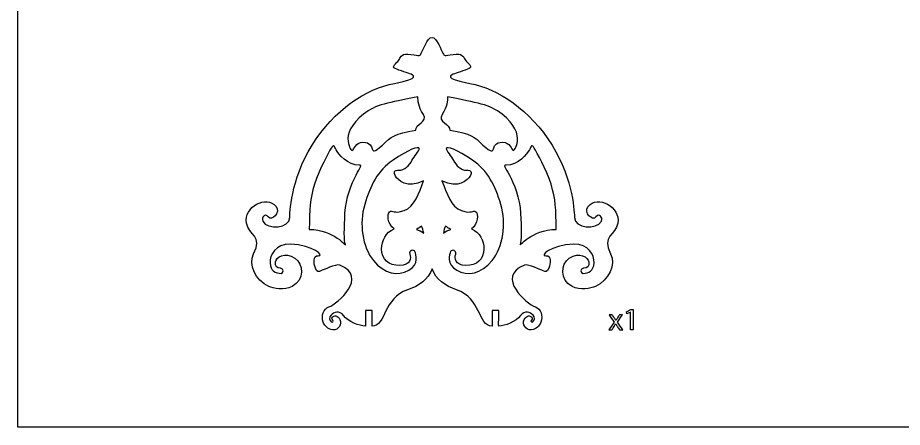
# Model space of a CAD drawing. Extents: x 0 to 850, y 0 to 700.
# Drawn here: x 0.2 to 395.7, y 0.3 to 183.2 of the extents above; entities that cross this region are included whole.
import ezdxf

# ---------------------------------------------------------------- set-up
doc = ezdxf.new("R2010")
doc.units = 0
doc.header["$MEASUREMENT"] = 0
doc.layers.add('DEFAULT', color=7, linetype='CONTINUOUS')

msp = doc.modelspace()

# ---------------------------------------------------------------- linework, layer by layer
at = {"layer": 'DEFAULT', "color": 7}
for points in [[(850.25, 0.25), (0.25, 0.25), (0.25, 700.25), (850.25, 700.25)], [(274.25, 51.75), (274.22, 51.75), (272.63, 50.89), (272.39, 51.83), (274.39, 52.91), (275.45, 52.91), (275.45, 43.74), (274.25, 43.74)]]:
    msp.add_lwpolyline(points, close=True, dxfattribs=at)
at = {"layer": 'DEFAULT', "color": 1}
for points, knots in [([(255.27, 98.92), (253.06, 96.16), (257.3, 92.15), (258.77, 94.26), (259.99, 96.01), (262.03, 94.07), (261.21, 92.41), (259.09, 88.18), (249.14, 89.15), (249.14, 94.01), (249.14, 95.19), (248.88, 110.59), (239.17, 126.31), (229.46, 142.03), (214.77, 151.62), (202.37, 153.91), (189.97, 156.22), (194.09, 157.65), (195.53, 158.18), (196.97, 158.7), (201.66, 160.19), (202.57, 160.91), (203.48, 161.63), (200.7, 163.55), (200.13, 164.65), (199.56, 165.75), (199.07, 167.52), (194.95, 166.81), (190.83, 166.08), (190.98, 166.22), (190.35, 167.35), (189.73, 168.48), (187.67, 174.43), (185.51, 174.43), (183.36, 174.43), (181.29, 168.48), (180.67, 167.35), (180.05, 166.22), (180.19, 166.08), (176.07, 166.81), (171.95, 167.52), (171.47, 165.75), (170.9, 164.65), (170.32, 163.55), (167.54, 161.63), (168.45, 160.91), (169.36, 160.19), (174.06, 158.7), (175.5, 158.18), (176.93, 157.65), (181.05, 156.22), (168.66, 153.91), (156.26, 151.62), (141.57, 142.03), (131.85, 126.31), (122.14, 110.59), (121.89, 95.19), (121.89, 94.01), (121.89, 89.15), (111.94, 88.18), (109.82, 92.41), (108.99, 94.07), (111.03, 96.01), (112.25, 94.26), (113.72, 92.15), (117.97, 96.16), (115.75, 98.92), (111.55, 104.17), (101.13, 98.67), (102.5, 91.48), (103.51, 86.13), (109.88, 85.65), (105.73, 77.78), (103.18, 72.93), (106.55, 65.87), (112.48, 63.19), (114.71, 62.18), (119.23, 61.28), (122.94, 63.19), (128.55, 66.04), (128.01, 73.27), (124.22, 75.74), (119.53, 78.81), (115.79, 76.25), (115.47, 74.17), (115.16, 72.1), (116.11, 71.24), (117.81, 71.27), (119.5, 71.31), (119.12, 69), (118, 69), (115.5, 69), (113.27, 70.12), (113.08, 73.66), (112.89, 77.21), (115.56, 82.26), (122.21, 82.03), (132.59, 81.68), (137.7, 76.58), (134.6, 76.89), (132.05, 77.14), (132.56, 73.38), (133.32, 71.35), (134.09, 69.32), (134.86, 69.83), (135.82, 70.15), (136.77, 70.46), (142.4, 73.28), (144.25, 72.7), (157.33, 67.57), (143.18, 55.25), (139.34, 54.06), (136.98, 53.32), (135.81, 50), (136.84, 47.25), (137.23, 46.22), (138.39, 44.49), (140.18, 43.92), (142.88, 43.04), (145.01, 45.51), (144.59, 47.51), (144.07, 49.99), (142.06, 50.37), (141.3, 49.8), (140.54, 49.24), (140.57, 48.66), (141.12, 48.13), (141.67, 47.6), (140.81, 46.99), (140.45, 47.35), (139.66, 48.14), (139.3, 49.21), (140.37, 50.4), (141.44, 51.6), (144.17, 52.57), (145.95, 50.16), (148.01, 47.4), (152.98, 45.48), (155.72, 45.48), (155.77, 45.48), (155.77, 46.27), (155.77, 47.23), (155.77, 47.82), (155.72, 48.02), (155.72, 48.98), (155.72, 50.15), (155.72, 51.32), (155.72, 52.49), (156.72, 52.49), (157.72, 52.49), (158.72, 52.49), (158.72, 51.32), (158.72, 50.15), (158.72, 48.98), (158.72, 48.02), (158.67, 47.82), (158.67, 47.23), (158.67, 46.27), (158.67, 45.48), (158.72, 45.48), (165.03, 45.48), (163.59, 58.04), (174.56, 61.65), (179.78, 63.36), (183.71, 66.4), (185.51, 70.98), (187.32, 66.4), (191.25, 63.36), (196.46, 61.65), (207.44, 58.04), (206, 45.48), (212.3, 45.48), (212.36, 45.48), (212.36, 46.27), (212.36, 47.23), (212.36, 47.82), (212.3, 48.02), (212.3, 48.98), (212.3, 50.15), (212.3, 51.32), (212.3, 52.49), (213.3, 52.49), (214.3, 52.49), (215.31, 52.49), (215.31, 51.32), (215.31, 50.15), (215.31, 48.98), (215.31, 48.02), (215.26, 47.82), (215.26, 47.23), (215.26, 46.27), (215.26, 45.48), (215.31, 45.48), (218.05, 45.48), (223.02, 47.4), (225.07, 50.16), (226.86, 52.57), (229.58, 51.6), (230.65, 50.4), (231.72, 49.21), (231.37, 48.14), (230.57, 47.35), (230.21, 46.99), (229.36, 47.6), (229.91, 48.13), (230.46, 48.66), (230.49, 49.24), (229.73, 49.8), (228.96, 50.37), (226.95, 49.99), (226.44, 47.51), (226.02, 45.51), (228.15, 43.04), (230.84, 43.92), (232.64, 44.49), (233.79, 46.22), (234.18, 47.25), (235.22, 50), (234.04, 53.32), (231.68, 54.06), (227.85, 55.25), (213.69, 67.57), (226.77, 72.7), (228.62, 73.28), (234.25, 70.46), (235.21, 70.15), (236.16, 69.83), (236.93, 69.32), (237.7, 71.35), (238.46, 73.38), (238.98, 77.14), (236.42, 76.89), (233.33, 76.58), (238.43, 81.68), (248.82, 82.03), (255.46, 82.26), (258.14, 77.21), (257.95, 73.66), (257.75, 70.12), (255.53, 69), (253.03, 69), (251.91, 69), (251.52, 71.31), (253.21, 71.27), (254.91, 71.24), (255.87, 72.1), (255.55, 74.17), (255.23, 76.25), (251.49, 78.81), (246.8, 75.74), (243.01, 73.27), (242.48, 66.04), (248.08, 63.19), (251.8, 61.28), (256.31, 62.18), (258.55, 63.19), (264.47, 65.87), (267.85, 72.93), (265.29, 77.78), (261.15, 85.65), (267.51, 86.13), (268.53, 91.48), (269.89, 98.67), (259.48, 104.17), (255.27, 98.92)], [1, 1, 1, 1, 2, 2, 2, 3, 3, 3, 4, 4, 4, 5, 5, 5, 6, 6, 6, 7, 7, 7, 8, 8, 8, 9, 9, 9, 10, 10, 10, 11, 11, 11, 12, 12, 12, 13, 13, 13, 14, 14, 14, 15, 15, 15, 16, 16, 16, 17, 17, 17, 18, 18, 18, 19, 19, 19, 20, 20, 20, 21, 21, 21, 22, 22, 22, 23, 23, 23, 24, 24, 24, 25, 25, 25, 26, 26, 26, 27, 27, 27, 28, 28, 28, 29, 29, 29, 30, 30, 30, 31, 31, 31, 32, 32, 32, 33, 33, 33, 34, 34, 34, 35, 35, 35, 36, 36, 36, 37, 37, 37, 38, 38, 38, 39, 39, 39, 40, 40, 40, 41, 41, 41, 42, 42, 42, 43, 43, 43, 44, 44, 44, 45, 45, 45, 46, 46, 46, 47, 47, 47, 48, 48, 48, 49, 49, 49, 58.93, 58.93, 58.93, 67.44, 67.44, 67.44, 77.37, 77.37, 77.37, 78.37, 78.37, 78.37, 79.37, 79.37, 79.37, 80.37, 80.37, 80.37, 81.37, 81.37, 81.37, 82.37, 82.37, 82.37, 83.37, 83.37, 83.37, 84.37, 84.37, 84.37, 85.37, 85.37, 85.37, 95.3, 95.3, 95.3, 103.81, 103.81, 103.81, 113.74, 113.74, 113.74, 114.74, 114.74, 114.74, 115.74, 115.74, 115.74, 116.74, 116.74, 116.74, 117.74, 117.74, 117.74, 118.74, 118.74, 118.74, 119.74, 119.74, 119.74, 120.74, 120.74, 120.74, 121.74, 121.74, 121.74, 122.74, 122.74, 122.74, 123.74, 123.74, 123.74, 124.74, 124.74, 124.74, 125.74, 125.74, 125.74, 126.74, 126.74, 126.74, 127.74, 127.74, 127.74, 128.74, 128.74, 128.74, 129.74, 129.74, 129.74, 130.74, 130.74, 130.74, 131.74, 131.74, 131.74, 132.74, 132.74, 132.74, 133.74, 133.74, 133.74, 134.74, 134.74, 134.74, 135.74, 135.74, 135.74, 136.74, 136.74, 136.74, 137.74, 137.74, 137.74, 138.74, 138.74, 138.74, 139.74, 139.74, 139.74, 139.74]), ([(178.18, 132.92), (168.59, 131.58), (167.3, 130.05), (163.35, 126.36), (159.39, 122.67), (158.99, 123.7), (158.7, 124.68), (158.41, 125.67), (157.93, 127.59), (154.6, 127.59), (151.27, 127.59), (150.43, 124.3), (149.98, 124.01), (149.52, 123.72), (148.37, 125.06), (147.92, 128.1), (147.48, 131.13), (149.14, 135.6), (154.79, 140.14), (160.45, 144.68), (165.81, 145.03), (179.17, 147.94), (179.17, 146.18), (179.3, 143.49), (181.6, 140.03), (183.9, 136.57), (177.86, 135.86), (178.18, 132.92)], [1, 1, 1, 1, 2, 2, 2, 3, 3, 3, 4, 4, 4, 5, 5, 5, 6, 6, 6, 7, 7, 7, 8, 8, 8, 9, 9, 9, 10, 10, 10, 10]), ([(190.02, 140.03), (192.32, 143.49), (192.45, 146.18), (192.45, 147.94), (205.8, 145.03), (211.17, 144.68), (216.83, 140.14), (222.48, 135.6), (224.14, 131.13), (223.69, 128.1), (223.25, 125.06), (222.1, 123.72), (221.64, 124.01), (221.19, 124.3), (220.35, 127.59), (217.02, 127.59), (213.69, 127.59), (213.21, 125.67), (212.92, 124.68), (212.63, 123.7), (212.23, 122.67), (208.27, 126.36), (204.32, 130.05), (203.03, 131.58), (193.44, 132.92), (193.76, 135.86), (187.72, 136.57), (190.02, 140.03)], [1, 1, 1, 1, 2, 2, 2, 3, 3, 3, 4, 4, 4, 5, 5, 5, 6, 6, 6, 7, 7, 7, 8, 8, 8, 9, 9, 9, 10, 10, 10, 10]), ([(151.53, 112.89), (149.57, 109.16), (146.87, 102.54), (146.55, 95.9), (146.23, 89.25), (146.02, 83.41), (146.75, 81.95), (147.46, 80.5), (141.71, 88.65), (130.59, 88.65), (130.78, 97.7), (130.79, 102.03), (132.95, 108.83), (135.1, 115.64), (139.32, 123.1), (140.42, 124.97), (141.52, 126.84), (141.76, 125.93), (142.62, 124.2), (143.49, 122.48), (147.84, 117.11), (152.93, 117.35), (154.51, 117.54), (153.5, 116.63), (151.53, 112.89)], [1, 1, 1, 1, 2, 2, 2, 3, 3, 3, 4, 4, 4, 5, 5, 5, 6, 6, 6, 7, 7, 7, 8, 8, 8, 9, 9, 9, 9]), ([(224.88, 81.95), (225.6, 83.41), (225.39, 89.25), (225.07, 95.9), (224.75, 102.54), (222.05, 109.16), (220.09, 112.89), (218.12, 116.63), (217.11, 117.54), (218.7, 117.35), (223.78, 117.11), (228.14, 122.48), (229, 124.2), (229.86, 125.93), (230.1, 126.84), (231.2, 124.97), (232.31, 123.1), (236.52, 115.64), (238.68, 108.83), (240.83, 102.03), (240.84, 97.7), (241.03, 88.65), (229.91, 88.65), (224.16, 80.5), (224.88, 81.95)], [1, 1, 1, 1, 2, 2, 2, 3, 3, 3, 4, 4, 4, 5, 5, 5, 6, 6, 6, 7, 7, 7, 8, 8, 8, 9, 9, 9, 9]), ([(175.05, 70.4), (170.26, 67.71), (164.19, 68.68), (159.27, 74.75), (154.35, 80.82), (152.81, 91.23), (155.37, 99.79), (157.93, 108.35), (161.19, 114.94), (168.08, 119.66), (174.99, 124.4), (179.71, 125.93), (179.78, 124.84), (179.84, 123.75), (177.48, 121.33), (176.52, 119.41), (175.56, 117.49), (172.94, 114.81), (170.77, 115.06), (168.59, 115.32), (168.15, 114.23), (169.11, 112.51), (170.06, 110.79), (174.5, 106.56), (181.68, 110.34), (179.65, 104.91), (177.67, 98.71), (173, 97.04), (168.34, 95.39), (167.83, 97.62), (166.49, 96.47), (165.49, 95.62), (165.33, 91.19), (168.52, 88.91), (164.83, 87.35), (162.94, 83.67), (162.94, 80.02), (162.94, 75.19), (166.16, 72.51), (171.02, 72.51), (175.88, 72.51), (176.19, 75.96), (175.55, 77.56), (174.91, 79.15), (177.35, 79.92), (177.86, 78.77), (178.37, 77.62), (179.84, 73.09), (175.05, 70.4)], [1, 1, 1, 1, 2, 2, 2, 3, 3, 3, 4, 4, 4, 5, 5, 5, 6, 6, 6, 7, 7, 7, 8, 8, 8, 9, 9, 9, 10, 10, 10, 11, 11, 11, 12, 12, 12, 13, 13, 13, 14, 14, 14, 15, 15, 15, 16, 16, 16, 17, 17, 17, 17]), ([(212.35, 74.75), (207.43, 68.68), (201.37, 67.71), (196.57, 70.4), (191.78, 73.09), (193.25, 77.62), (193.76, 78.77), (194.27, 79.92), (196.71, 79.15), (196.06, 77.56), (195.42, 75.96), (195.74, 72.51), (200.6, 72.51), (205.46, 72.51), (208.68, 75.19), (208.68, 80.02), (208.68, 83.67), (206.79, 87.35), (203.1, 88.91), (206.29, 91.19), (206.13, 95.62), (205.13, 96.47), (203.79, 97.62), (203.28, 95.39), (198.62, 97.04), (193.95, 98.71), (191.97, 104.91), (189.94, 110.34), (197.12, 106.56), (201.55, 110.79), (202.52, 112.51), (203.47, 114.23), (203.03, 115.32), (200.86, 115.06), (198.68, 114.81), (196.06, 117.49), (195.11, 119.41), (194.14, 121.33), (191.78, 123.75), (191.85, 124.84), (191.91, 125.93), (196.64, 124.4), (203.54, 119.66), (210.44, 114.94), (213.69, 108.35), (216.25, 99.79), (218.81, 91.23), (217.27, 80.82), (212.35, 74.75)], [1, 1, 1, 1, 2, 2, 2, 3, 3, 3, 4, 4, 4, 5, 5, 5, 6, 6, 6, 7, 7, 7, 8, 8, 8, 9, 9, 9, 10, 10, 10, 11, 11, 11, 12, 12, 12, 13, 13, 13, 14, 14, 14, 15, 15, 15, 16, 16, 16, 17, 17, 17, 17]), ([(178.5, 88.68), (179.38, 89.1), (180.16, 89.61), (180.84, 90.14), (181.21, 89.27), (181.56, 88.19), (181.78, 87.02), (180.76, 87.72), (179.66, 88.27), (178.5, 88.68)], [1, 1, 1, 1, 2, 2, 2, 3, 3, 3, 4, 4, 4, 4]), ([(190.58, 87.02), (190.79, 88.19), (191.14, 89.27), (191.51, 90.14), (192.19, 89.61), (192.97, 89.1), (193.85, 88.68), (192.69, 88.27), (191.58, 87.72), (190.58, 87.02)], [1, 1, 1, 1, 2, 2, 2, 3, 3, 3, 4, 4, 4, 4])]:
    msp.add_open_spline(points, degree=3, knots=knots, dxfattribs=at)
at = {"layer": 'DEFAULT', "color": 7}
msp.add_open_spline([(266, 50.56), (266.32, 50.07), (266.65, 49.59), (266.97, 49.1), (267.22, 48.72), (267.44, 48.36), (267.66, 47.98), (267.68, 47.98), (267.69, 47.98), (267.7, 47.98), (267.93, 48.39), (268.16, 48.74), (268.38, 49.11), (268.7, 49.59), (269.02, 50.08), (269.34, 50.56), (269.79, 50.56), (270.23, 50.56), (270.68, 50.56), (269.9, 49.46), (269.13, 48.36), (268.35, 47.26), (269.15, 46.09), (269.95, 44.91), (270.75, 43.74), (270.28, 43.74), (269.81, 43.74), (269.34, 43.74), (269.01, 44.25), (268.67, 44.76), (268.34, 45.27), (268.07, 45.67), (267.85, 46.05), (267.61, 46.46), (267.6, 46.46), (267.59, 46.46), (267.58, 46.46), (267.35, 46.03), (267.11, 45.68), (266.86, 45.27), (266.53, 44.76), (266.2, 44.25), (265.87, 43.74), (265.41, 43.74), (264.96, 43.74), (264.5, 43.74), (265.31, 44.9), (266.12, 46.06), (266.93, 47.22), (266.16, 48.33), (265.39, 49.45), (264.61, 50.56), (265.08, 50.56), (265.54, 50.56), (266, 50.56)], degree=3, knots=[0, 0, 0, 0, 4.990928, 4.990928, 4.990928, 5.990928, 5.990928, 5.990928, 6.110928, 6.110928, 6.110928, 7.110928, 7.110928, 7.110928, 12.046975, 12.046975, 12.046975, 15.844975, 15.844975, 15.844975, 27.295118, 27.295118, 27.295118, 39.385875, 39.385875, 39.385875, 43.384875, 43.384875, 43.384875, 48.58742, 48.58742, 48.58742, 49.58742, 49.58742, 49.58742, 49.66742, 49.66742, 49.66742, 50.66742, 50.66742, 50.66742, 55.847699, 55.847699, 55.847699, 59.726699, 59.726699, 59.726699, 71.763134, 71.763134, 71.763134, 83.290711, 83.290711, 83.290711, 87.210711, 87.210711, 87.210711, 87.210711], dxfattribs=at)

doc.saveas('drawing.dxf')
